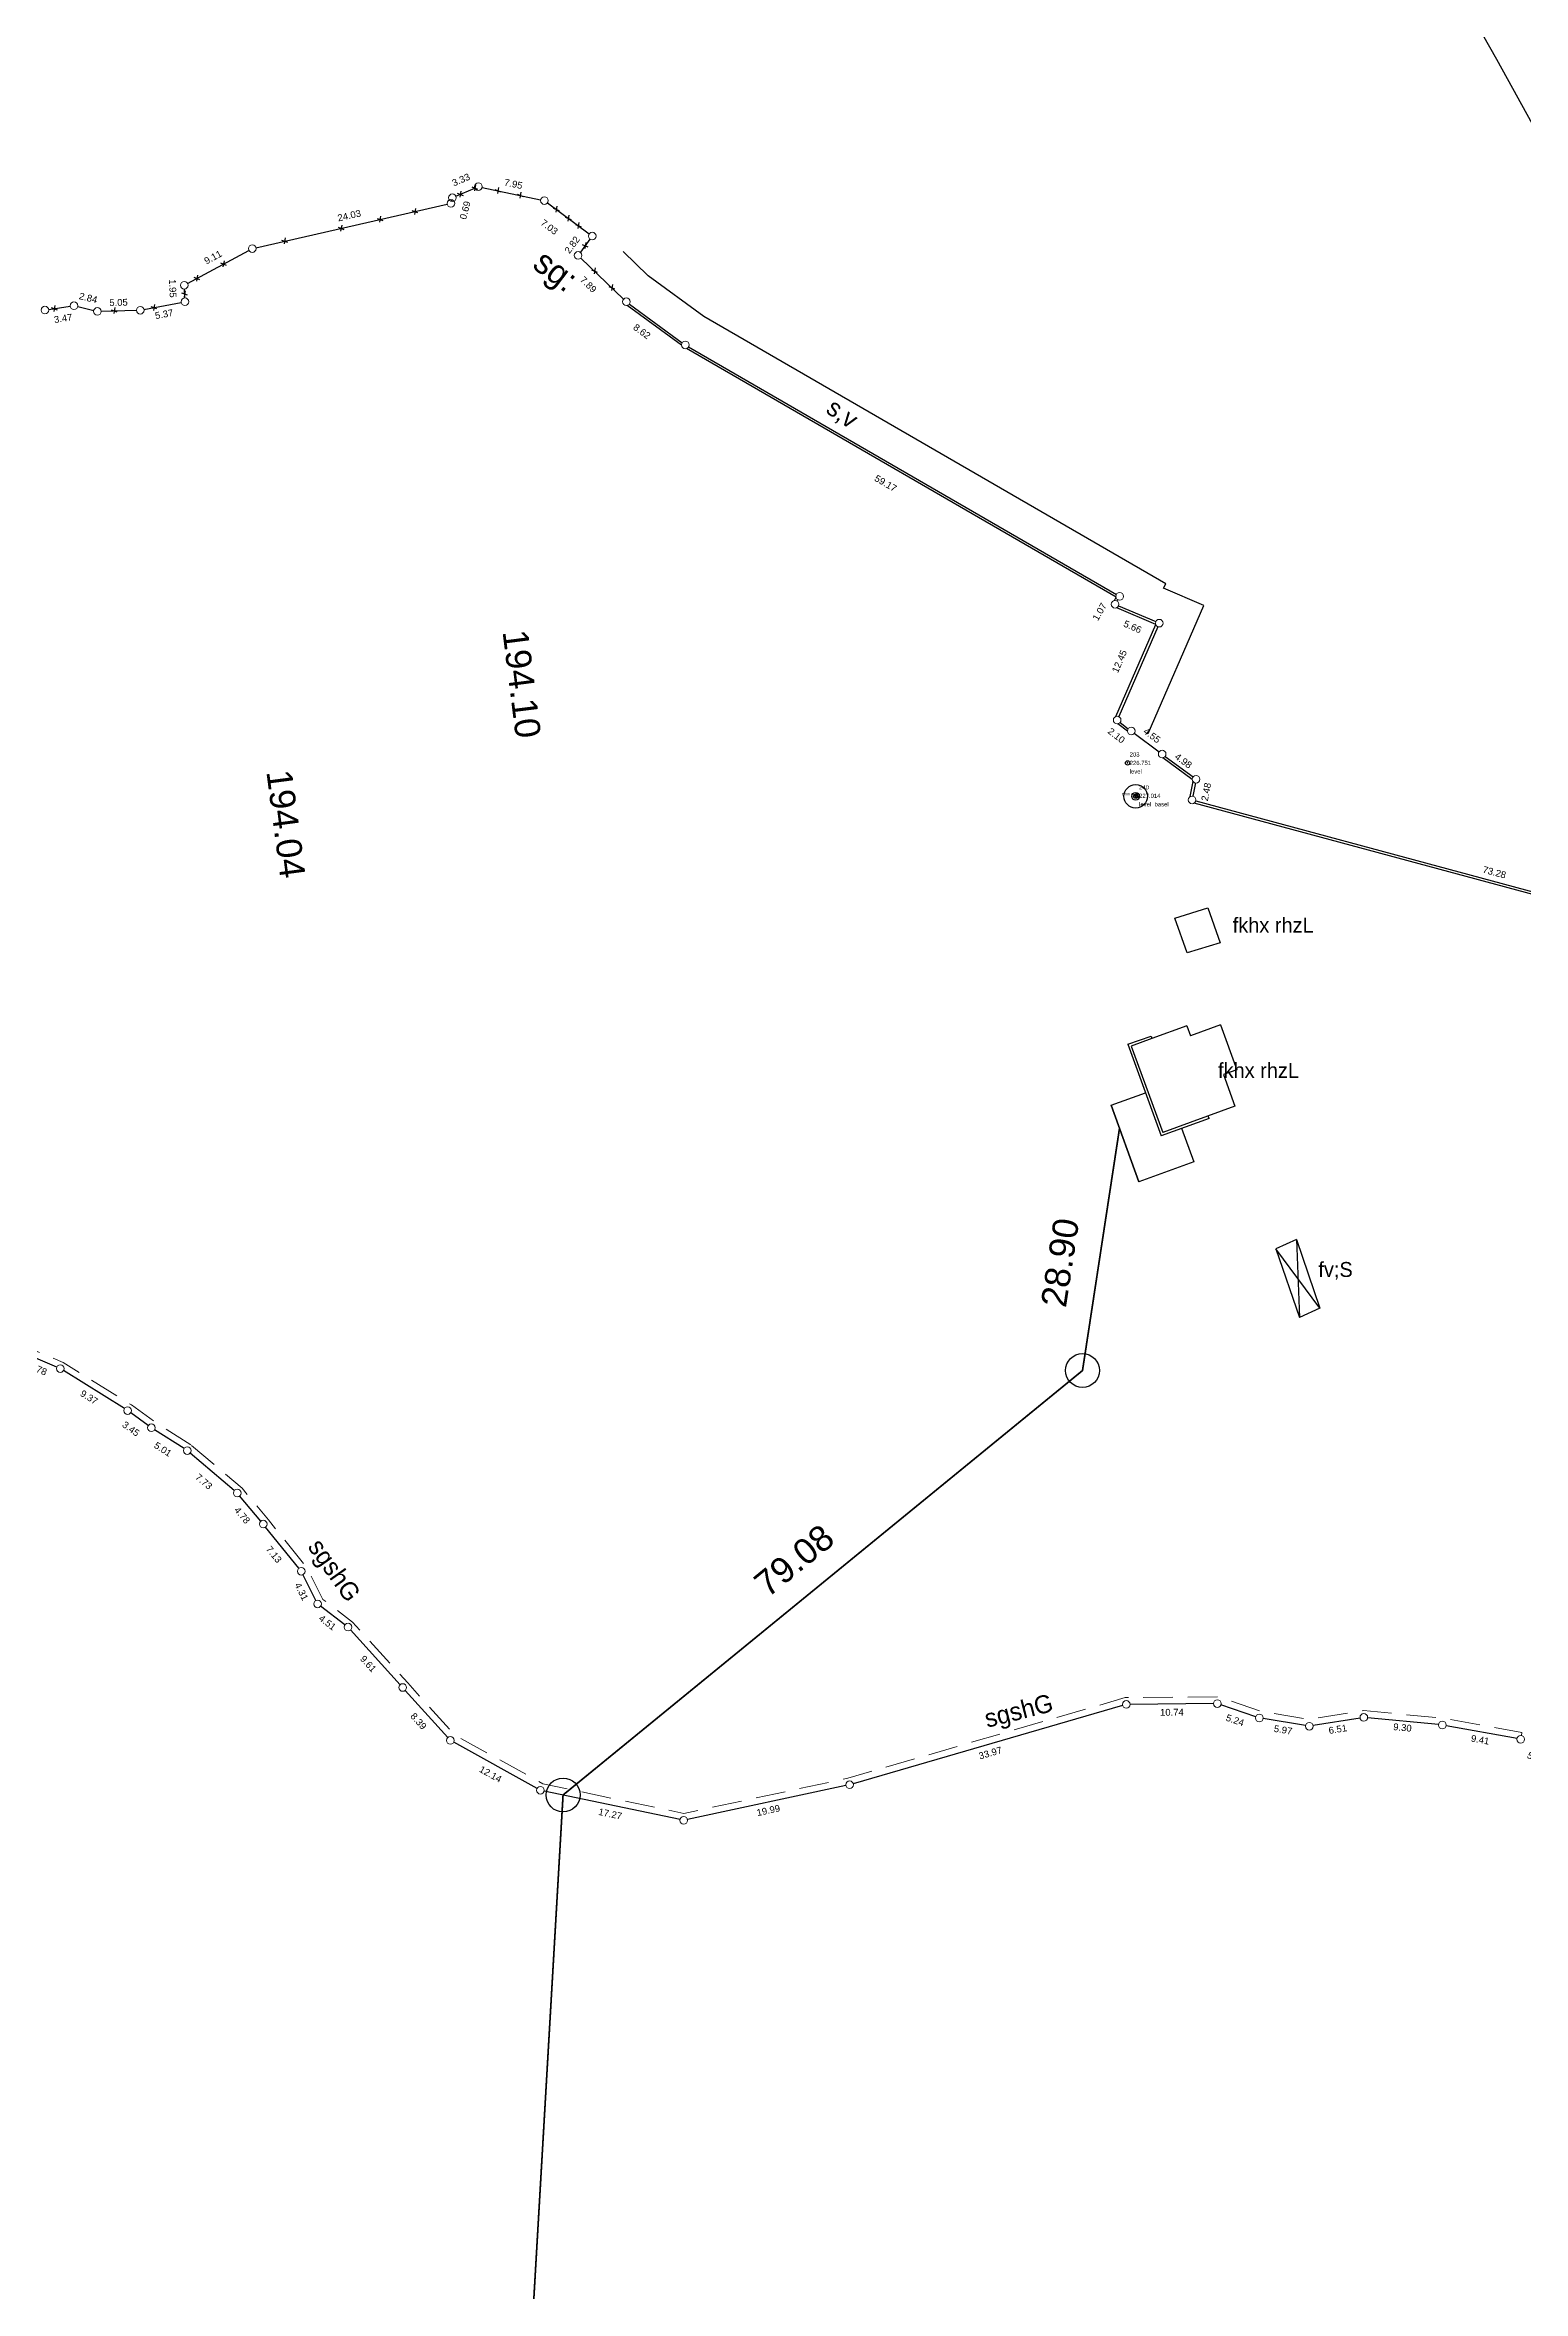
# Model space of a CAD drawing. Header units: inches. Extents: x 155688 to 157349, y 190936 to 192590.
# Drawn here: x 157066.5 to 157240.8, y 191903.1 to 192167.9 of the extents above; entities that cross this region are included whole.
import ezdxf
from ezdxf.enums import TextEntityAlignment as Align

# ---------------------------------------------------------------- set-up
doc = ezdxf.new("R2010")
doc.units = ezdxf.units.IN
doc.header["$MEASUREMENT"] = 0
doc.header["$PDMODE"] = 32
doc.header["$PDSIZE"] = 0.5
doc.linetypes.add('DASHED_LINE', pattern=[0.75, 0.5, -0.25])
doc.linetypes.add('SOLID_LINE', pattern=[0])
for name, color, linetype in [('DIMENSION', 140, 'Continuous'), ('level-base', 7, 'Continuous'), ('Points', 7, 'Continuous'), ('selk', 7, 'Continuous')]:
    doc.layers.add(name, color=color, linetype=linetype)
doc.layers.add('STONE WALL', color=2, linetype='Continuous', lineweight=18)
doc.layers.add('SUB CIRCLE', color=2, linetype='Continuous', lineweight=20)
doc.styles.get("Standard").update_dxf_attribs({"font": 'arial.ttf'})
doc.styles.add('STYLE2', font='ara-4.shx')
doc.dimstyles.new('1-250', dxfattribs={"dimtxt": 3, "dimasz": 0.18, "dimexe": 0.18, "dimexo": 0.0625, "dimgap": 0.09, "dimtad": 0, "dimzin": 0, "dimdsep": 46, "dimtxsty": 'Standard', "dimcen": 0.09, "dimse1": 1, "dimse2": 1, "dimsd1": 1, "dimsd2": 1, "dimadec": 0, "dimazin": 0, "dimtfac": 1, "dimtix": 1, "dimtmove": 2, "dimatfit": 3, "dimfxl": 1, "dimtolj": 1, "dimtzin": 0, "dimarcsym": 0})
doc.dimstyles.get("Standard").update_dxf_attribs({"dimtxt": 0.18, "dimasz": 0.18, "dimexe": 0.18, "dimexo": 0.0625, "dimgap": 0.09, "dimtad": 0, "dimtih": 1, "dimtoh": 1, "dimdec": 4, "dimzin": 0, "dimdsep": 46, "dimtxsty": 'Standard', "dimcen": 0.09, "dimadec": 0, "dimazin": 0, "dimtfac": 1, "dimtdec": 4, "dimtofl": 0, "dimtmove": 0, "dimatfit": 3, "dimfxl": 1, "dimtolj": 1, "dimtzin": 0, "dimarcsym": 0})

# ---------------------------------------------------------------- blocks, each defined once
blk = doc.blocks.new('MEASURED')
at = {"color": 0, "linetype": 'SOLID_LINE'}
for start, end in [(0, 180), (180, 0)]:
    blk.add_arc((0, 0), 0.1, start, end, dxfattribs=at)
blk.add_point((0, 0), dxfattribs=at)
blk = doc.blocks.new('*D25')
at = {"layer": 'DEFPOINTS', "color": 0, "transparency": 16777216}
for p in [(159897.44, 191792.47, 0.91), (159903.13, 191787, 0.91), (159902, 191785.82)]:
    blk.add_point(p, dxfattribs=at)
at = {"layer": 'DIMENSION', "color": 0, "transparency": 16777216, "insert": (159898.65, 191789.03), "char_height": 0.8, "attachment_point": 5, "rotation": 316.1702}
blk.add_mtext('\\A1;7.89', dxfattribs=at)
blk = doc.blocks.new('*D26')
at = {"layer": 'DEFPOINTS', "color": 0, "transparency": 16777216}
for p in [(159898.06, 191795.51), (159899.1, 191794.74, 0.91), (159897.44, 191792.47, 0.91)]:
    blk.add_point(p, dxfattribs=at)
at = {"layer": 'DIMENSION', "color": 0, "transparency": 16777216, "insert": (159896.74, 191793.71), "char_height": 0.8, "attachment_point": 5, "rotation": 53.7156}
blk.add_mtext('\\A1;2.82', dxfattribs=at)
blk = doc.blocks.new('*D27')
at = {"layer": 'DEFPOINTS', "color": 0, "transparency": 16777216}
for p in [(159892.17, 191797.2), (159893.46, 191798.93, 0.91), (159899.1, 191794.74, 0.91)]:
    blk.add_point(p, dxfattribs=at)
at = {"layer": 'DIMENSION', "color": 0, "transparency": 16777216, "insert": (159894.04, 191795.81), "char_height": 0.8, "attachment_point": 5, "rotation": 323.4056}
blk.add_mtext('\\A1;7.03', dxfattribs=at)
blk = doc.blocks.new('*D28')
at = {"layer": 'DEFPOINTS', "color": 0, "transparency": 16777216}
for p in [(159885.68, 191800.58, 0.91), (159885.92, 191801.71), (159893.46, 191798.93, 0.91)]:
    blk.add_point(p, dxfattribs=at)
at = {"layer": 'DIMENSION', "color": 0, "transparency": 16777216, "insert": (159889.81, 191800.89), "char_height": 0.8, "attachment_point": 5, "rotation": 348.0401}
blk.add_mtext('\\A1;7.95', dxfattribs=at)
blk = doc.blocks.new('*D29')
at = {"layer": 'DEFPOINTS', "color": 0, "transparency": 16777216}
for p in [(159882.01, 191800.68), (159885.68, 191800.58, 0.91), (159882.62, 191799.27, 0.91)]:
    blk.add_point(p, dxfattribs=at)
at = {"layer": 'DIMENSION', "color": 0, "transparency": 16777216, "insert": (159883.63, 191801.38), "char_height": 0.8, "attachment_point": 5, "rotation": 23.2393}
blk.add_mtext('\\A1;3.33', dxfattribs=at)
blk = doc.blocks.new('*D30')
at = {"layer": 'DEFPOINTS', "color": 0, "transparency": 16777216}
for p in [(159883.59, 191795.76), (159885.81, 191795.17, 0.91), (159885.99, 191795.84, 0.91)]:
    blk.add_point(p, dxfattribs=at)
at = {"layer": 'DIMENSION', "color": 0, "transparency": 16777216, "insert": (159884.12, 191797.79), "char_height": 0.8, "attachment_point": 5, "rotation": 75.143}
blk.add_mtext('\\A1;0.69', dxfattribs=at)
blk = doc.blocks.new('*D31')
at = {"layer": 'DEFPOINTS', "color": 0, "transparency": 16777216}
for p in [(159882.44, 191798.6, 0.91), (159858.73, 191794.5), (159859.01, 191793.27, 0.91)]:
    blk.add_point(p, dxfattribs=at)
at = {"layer": 'DIMENSION', "color": 0, "transparency": 16777216, "insert": (159870.45, 191797.16), "char_height": 0.8, "attachment_point": 5, "rotation": 12.8107}
blk.add_mtext('\\A1;24.03', dxfattribs=at)
blk = doc.blocks.new('*D32')
at = {"layer": 'DEFPOINTS', "color": 0, "transparency": 16777216}
for p in [(159858.4, 191794.41), (159859.01, 191793.27, 0.91), (159850.99, 191788.95, 0.91)]:
    blk.add_point(p, dxfattribs=at)
at = {"layer": 'DIMENSION', "color": 0, "transparency": 16777216, "insert": (159854.39, 191792.25), "char_height": 0.8, "attachment_point": 5, "rotation": 28.2986}
blk.add_mtext('\\A1;9.11', dxfattribs=at)
blk = doc.blocks.new('*D33')
at = {"layer": 'DEFPOINTS', "color": 0, "transparency": 16777216}
for p in [(159849.62, 191788.89), (159850.99, 191788.95, 0.91), (159851.08, 191787, 0.91)]:
    blk.add_point(p, dxfattribs=at)
at = {"layer": 'DIMENSION', "color": 0, "transparency": 16777216, "insert": (159849.64, 191788.58), "char_height": 0.8, "attachment_point": 5, "rotation": 272.4704}
blk.add_mtext('\\A1;1.95', dxfattribs=at)
blk = doc.blocks.new('*D34')
at = {"layer": 'DEFPOINTS', "color": 0, "transparency": 16777216}
for p in [(159851.08, 191787, 0.91), (159845.81, 191786.01, 0.91), (159851.26, 191786.03)]:
    blk.add_point(p, dxfattribs=at)
at = {"layer": 'DIMENSION', "color": 0, "transparency": 16777216, "insert": (159848.63, 191785.54), "char_height": 0.8, "attachment_point": 5, "rotation": 10.6754}
blk.add_mtext('\\A1;5.37', dxfattribs=at)
blk = doc.blocks.new('*D35')
at = {"layer": 'DEFPOINTS', "color": 0, "transparency": 16777216}
for p in [(159840.73, 191786.85), (159840.76, 191785.87, 0.91), (159845.81, 191786.01, 0.91)]:
    blk.add_point(p, dxfattribs=at)
at = {"layer": 'DIMENSION', "color": 0, "transparency": 16777216, "insert": (159843.25, 191786.92), "char_height": 0.8, "attachment_point": 5, "rotation": 1.5886}
blk.add_mtext('\\A1;5.05', dxfattribs=at)
blk = doc.blocks.new('*D36')
at = {"layer": 'DEFPOINTS', "color": 0, "transparency": 16777216}
for p in [(159841.06, 191787.12), (159838, 191786.54, 0.91), (159840.76, 191785.87, 0.91)]:
    blk.add_point(p, dxfattribs=at)
at = {"layer": 'DIMENSION', "color": 0, "transparency": 16777216, "insert": (159839.68, 191787.46), "char_height": 0.8, "attachment_point": 5, "rotation": 346.3653}
blk.add_mtext('\\A1;2.84', dxfattribs=at)
blk = doc.blocks.new('*D37')
at = {"layer": 'DEFPOINTS', "color": 0, "transparency": 16777216}
for p in [(159834.57, 191786.03, 0.91), (159838, 191786.54, 0.91), (159838.19, 191785.26)]:
    blk.add_point(p, dxfattribs=at)
at = {"layer": 'DIMENSION', "color": 0, "transparency": 16777216, "insert": (159836.72, 191785.04), "char_height": 0.8, "attachment_point": 5, "rotation": 8.5087}
blk.add_mtext('\\A1;3.47', dxfattribs=at)
blk = doc.blocks.new('*D69')
at = {"layer": 'DEFPOINTS', "color": 0, "transparency": 16777216}
for p in [(159831.97, 191663.12, 0.91), (159835.96, 191660.27), (159836.37, 191661.25, 0.91)]:
    blk.add_point(p, dxfattribs=at)
at = {"layer": 'DIMENSION', "color": 0, "transparency": 16777216, "insert": (159833.75, 191661.2), "char_height": 0.8, "attachment_point": 5, "rotation": 337.0751}
blk.add_mtext('\\A1;4.78', dxfattribs=at)
blk = doc.blocks.new('*D70')
at = {"layer": 'DEFPOINTS', "color": 0, "transparency": 16777216}
for p in [(159836.37, 191661.25, 0.91), (159843.76, 191655.39), (159844.32, 191656.3, 0.91)]:
    blk.add_point(p, dxfattribs=at)
at = {"layer": 'DIMENSION', "color": 0, "transparency": 16777216, "insert": (159839.78, 191657.87), "char_height": 0.8, "attachment_point": 5, "rotation": 328.0659}
blk.add_mtext('\\A1;9.37', dxfattribs=at)
blk = doc.blocks.new('*D71')
at = {"layer": 'DEFPOINTS', "color": 0, "transparency": 16777216}
for p in [(159843.44, 191655.07), (159844.32, 191656.3, 0.91), (159847.12, 191654.28, 0.91)]:
    blk.add_point(p, dxfattribs=at)
at = {"layer": 'DIMENSION', "color": 0, "transparency": 16777216, "insert": (159844.71, 191654.15), "char_height": 0.8, "attachment_point": 5, "rotation": 324.2887}
blk.add_mtext('\\A1;3.45', dxfattribs=at)
blk = doc.blocks.new('*D72')
at = {"layer": 'DEFPOINTS', "color": 0, "transparency": 16777216}
for p in [(159847.12, 191654.28, 0.91), (159846.36, 191653.09), (159851.35, 191651.59, 0.91)]:
    blk.add_point(p, dxfattribs=at)
at = {"layer": 'DIMENSION', "color": 0, "transparency": 16777216, "insert": (159848.48, 191651.74), "char_height": 0.8, "attachment_point": 5, "rotation": 327.4797}
blk.add_mtext('\\A1;5.01', dxfattribs=at)
blk = doc.blocks.new('*D73')
at = {"layer": 'DEFPOINTS', "color": 0, "transparency": 16777216}
for p in [(159851.35, 191651.59, 0.91), (159857.24, 191646.59, 0.91), (159856.26, 191645.43)]:
    blk.add_point(p, dxfattribs=at)
at = {"layer": 'DIMENSION', "color": 0, "transparency": 16777216, "insert": (159853.31, 191647.93), "char_height": 0.8, "attachment_point": 5, "rotation": 319.6809}
blk.add_mtext('\\A1;7.73', dxfattribs=at)
blk = doc.blocks.new('*D74')
at = {"layer": 'DEFPOINTS', "color": 0, "transparency": 16777216}
for p in [(159857.24, 191646.59, 0.91), (159859.36, 191642.12), (159860.31, 191642.92, 0.91)]:
    blk.add_point(p, dxfattribs=at)
at = {"layer": 'DIMENSION', "color": 0, "transparency": 16777216, "insert": (159857.83, 191643.96), "char_height": 0.8, "attachment_point": 5, "rotation": 309.9114}
blk.add_mtext('\\A1;4.78', dxfattribs=at)
blk = doc.blocks.new('*D75')
at = {"layer": 'DEFPOINTS', "color": 0, "transparency": 16777216}
for p in [(159859.33, 191642.13), (159860.31, 191642.92, 0.91), (159864.79, 191637.37, 0.91)]:
    blk.add_point(p, dxfattribs=at)
at = {"layer": 'DIMENSION', "color": 0, "transparency": 16777216, "insert": (159861.57, 191639.35), "char_height": 0.8, "attachment_point": 5, "rotation": 308.8682}
blk.add_mtext('\\A1;7.13', dxfattribs=at)
blk = doc.blocks.new('*D76')
at = {"layer": 'DEFPOINTS', "color": 0, "transparency": 16777216}
for p in [(159863.85, 191636.89), (159864.79, 191637.37, 0.91), (159866.73, 191633.52, 0.91)]:
    blk.add_point(p, dxfattribs=at)
at = {"layer": 'DIMENSION', "color": 0, "transparency": 16777216, "insert": (159864.82, 191634.97), "char_height": 0.8, "attachment_point": 5, "rotation": 296.7554}
blk.add_mtext('\\A1;4.31', dxfattribs=at)
blk = doc.blocks.new('*D77')
at = {"layer": 'DEFPOINTS', "color": 0, "transparency": 16777216}
for p in [(159866.73, 191633.52, 0.91), (159866.09, 191632.68), (159870.31, 191630.78, 0.91)]:
    blk.add_point(p, dxfattribs=at)
at = {"layer": 'DIMENSION', "color": 0, "transparency": 16777216, "insert": (159867.88, 191631.31), "char_height": 0.8, "attachment_point": 5, "rotation": 322.5638}
blk.add_mtext('\\A1;4.51', dxfattribs=at)
blk = doc.blocks.new('*D78')
at = {"layer": 'DEFPOINTS', "color": 0, "transparency": 16777216}
for p in [(159870.31, 191630.78, 0.91), (159875.92, 191622.89), (159876.76, 191623.66, 0.91)]:
    blk.add_point(p, dxfattribs=at)
at = {"layer": 'DIMENSION', "color": 0, "transparency": 16777216, "insert": (159872.69, 191626.45), "char_height": 0.8, "attachment_point": 5, "rotation": 312.2115}
blk.add_mtext('\\A1;9.61', dxfattribs=at)
blk = doc.blocks.new('*D79')
at = {"layer": 'DEFPOINTS', "color": 0, "transparency": 16777216}
for p in [(159875.81, 191622.81), (159876.76, 191623.66, 0.91), (159882.37, 191617.43, 0.91)]:
    blk.add_point(p, dxfattribs=at)
at = {"layer": 'DIMENSION', "color": 0, "transparency": 16777216, "insert": (159878.62, 191619.69), "char_height": 0.8, "attachment_point": 5, "rotation": 311.9694}
blk.add_mtext('\\A1;8.39', dxfattribs=at)
blk = doc.blocks.new('*D80')
at = {"layer": 'DEFPOINTS', "color": 0, "transparency": 16777216}
for p in [(159882.37, 191617.43, 0.91), (159892.42, 191610.51), (159893, 191611.55, 0.91)]:
    blk.add_point(p, dxfattribs=at)
at = {"layer": 'DIMENSION', "color": 0, "transparency": 16777216, "insert": (159887.11, 191613.45), "char_height": 0.8, "attachment_point": 5, "rotation": 331.0682}
blk.add_mtext('\\A1;12.14', dxfattribs=at)
blk = doc.blocks.new('*D81')
at = {"layer": 'DEFPOINTS', "color": 0, "transparency": 16777216}
for p in [(159893, 191611.55, 0.91), (159909.68, 191606.99), (159909.9, 191608, 0.91)]:
    blk.add_point(p, dxfattribs=at)
at = {"layer": 'DIMENSION', "color": 0, "transparency": 16777216, "insert": (159901.23, 191608.76), "char_height": 0.8, "attachment_point": 5, "rotation": 348.133}
blk.add_mtext('\\A1;17.27', dxfattribs=at)
blk = doc.blocks.new('*D82')
at = {"layer": 'DEFPOINTS', "color": 0, "transparency": 16777216}
for p in [(159929.44, 191612.19, 0.91), (159909.9, 191608, 0.91), (159910.1, 191607.08)]:
    blk.add_point(p, dxfattribs=at)
at = {"layer": 'DIMENSION', "color": 0, "transparency": 16777216, "insert": (159919.87, 191609.17), "char_height": 0.8, "attachment_point": 5, "rotation": 12.1042}
blk.add_mtext('\\A1;19.99', dxfattribs=at)
blk = doc.blocks.new('*D83')
at = {"layer": 'DEFPOINTS', "color": 0, "transparency": 16777216}
for p in [(159962.07, 191621.67, 0.91), (159962.36, 191620.68), (159929.44, 191612.19, 0.91)]:
    blk.add_point(p, dxfattribs=at)
at = {"layer": 'DIMENSION', "color": 0, "transparency": 16777216, "insert": (159946.05, 191615.94), "char_height": 0.8, "attachment_point": 5, "rotation": 16.194}
blk.add_mtext('\\A1;33.97', dxfattribs=at)
blk = doc.blocks.new('*D84')
at = {"layer": 'DEFPOINTS', "color": 0, "transparency": 16777216}
for p in [(159962.07, 191621.67, 0.91), (159972.81, 191621.76, 0.91), (159972.82, 191620.79)]:
    blk.add_point(p, dxfattribs=at)
at = {"layer": 'DIMENSION', "color": 0, "transparency": 16777216, "insert": (159967.45, 191620.74), "char_height": 0.8, "attachment_point": 5, "rotation": 0.4909}
blk.add_mtext('\\A1;10.74', dxfattribs=at)
blk = doc.blocks.new('*D85')
at = {"layer": 'DEFPOINTS', "color": 0, "transparency": 16777216}
for p in [(159972.43, 191620.64), (159972.81, 191621.76, 0.91), (159977.76, 191620.07, 0.91)]:
    blk.add_point(p, dxfattribs=at)
at = {"layer": 'DIMENSION', "color": 0, "transparency": 16777216, "insert": (159974.9, 191619.8), "char_height": 0.8, "attachment_point": 5, "rotation": 341.1221}
blk.add_mtext('\\A1;5.24', dxfattribs=at)
blk = doc.blocks.new('*D86')
at = {"layer": 'DEFPOINTS', "color": 0, "transparency": 16777216}
for p in [(159977.76, 191620.07, 0.91), (159977.61, 191619.14), (159983.66, 191619.1, 0.91)]:
    blk.add_point(p, dxfattribs=at)
at = {"layer": 'DIMENSION', "color": 0, "transparency": 16777216, "insert": (159980.56, 191618.66), "char_height": 0.8, "attachment_point": 5, "rotation": 350.6638}
blk.add_mtext('\\A1;5.97', dxfattribs=at)
blk = doc.blocks.new('*D87')
at = {"layer": 'DEFPOINTS', "color": 0, "transparency": 16777216}
for p in [(159990.08, 191620.14, 0.91), (159983.66, 191619.1, 0.91), (159990.22, 191619.26)]:
    blk.add_point(p, dxfattribs=at)
at = {"layer": 'DIMENSION', "color": 0, "transparency": 16777216, "insert": (159987.01, 191618.74), "char_height": 0.8, "attachment_point": 5, "rotation": 9.1859}
blk.add_mtext('\\A1;6.51', dxfattribs=at)
blk = doc.blocks.new('*D88')
at = {"layer": 'DEFPOINTS', "color": 0, "transparency": 16777216}
for p in [(159990.08, 191620.14, 0.91), (159999.26, 191618.49), (159999.33, 191619.24, 0.91)]:
    blk.add_point(p, dxfattribs=at)
at = {"layer": 'DIMENSION', "color": 0, "transparency": 16777216, "insert": (159994.64, 191618.94), "char_height": 0.8, "attachment_point": 5, "rotation": 354.4452}
blk.add_mtext('\\A1;9.30', dxfattribs=at)
blk = doc.blocks.new('*D89')
at = {"layer": 'DEFPOINTS', "color": 0, "transparency": 16777216}
for p in [(159999.17, 191618.34), (159999.33, 191619.24, 0.91), (160008.59, 191617.55, 0.91)]:
    blk.add_point(p, dxfattribs=at)
at = {"layer": 'DIMENSION', "color": 0, "transparency": 16777216, "insert": (160003.8, 191617.5), "char_height": 0.8, "attachment_point": 5, "rotation": 349.6794}
blk.add_mtext('\\A1;9.41', dxfattribs=at)
blk = doc.blocks.new('*D90')
at = {"layer": 'DEFPOINTS', "color": 0, "transparency": 16777216}
for p in [(160008.59, 191617.55, 0.91), (160008.03, 191616.46), (160013.3, 191615.16, 0.91)]:
    blk.add_point(p, dxfattribs=at)
at = {"layer": 'DIMENSION', "color": 0, "transparency": 16777216, "insert": (160010.39, 191615.27), "char_height": 0.8, "attachment_point": 5, "rotation": 333.1148}
blk.add_mtext('\\A1;5.28', dxfattribs=at)
blk = doc.blocks.new('*D118')
at = {"layer": 'DEFPOINTS', "color": 0, "transparency": 16777216}
for p in [(159970.1, 191729.29), (159969.83, 191728.29, 0.91), (160040.59, 191709.21, 0.91)]:
    blk.add_point(p, dxfattribs=at)
at = {"layer": 'DIMENSION', "color": 0, "transparency": 16777216, "insert": (160005.48, 191719.75), "char_height": 0.8, "attachment_point": 5, "rotation": 344.9138}
blk.add_mtext('\\A1;73.28', dxfattribs=at)
blk = doc.blocks.new('*D119')
at = {"layer": 'DEFPOINTS', "color": 0, "transparency": 16777216}
for p in [(159970.3, 191730.72, 0.91), (159969.83, 191728.29, 0.91), (159971.27, 191728.01)]:
    blk.add_point(p, dxfattribs=at)
at = {"layer": 'DIMENSION', "color": 0, "transparency": 16777216, "insert": (159971.5, 191729.23), "char_height": 0.8, "attachment_point": 5, "rotation": 79.0525}
blk.add_mtext('\\A1;2.48', dxfattribs=at)
blk = doc.blocks.new('*D120')
at = {"layer": 'DEFPOINTS', "color": 0, "transparency": 16777216}
for p in [(159966.3, 191733.69, 0.91), (159966.81, 191734.37), (159970.3, 191730.72, 0.91)]:
    blk.add_point(p, dxfattribs=at)
at = {"layer": 'DIMENSION', "color": 0, "transparency": 16777216, "insert": (159968.81, 191732.89), "char_height": 0.8, "attachment_point": 5, "rotation": 323.4478}
blk.add_mtext('\\A1;4.98', dxfattribs=at)
blk = doc.blocks.new('*D121')
at = {"layer": 'DEFPOINTS', "color": 0, "transparency": 16777216}
for p in [(159962.66, 191736.41, 0.91), (159963.28, 191737.23), (159966.3, 191733.69, 0.91)]:
    blk.add_point(p, dxfattribs=at)
at = {"layer": 'DIMENSION', "color": 0, "transparency": 16777216, "insert": (159965.1, 191735.88), "char_height": 0.8, "attachment_point": 5, "rotation": 323.2637}
blk.add_mtext('\\A1;4.55', dxfattribs=at)
blk = doc.blocks.new('*D122')
at = {"layer": 'DEFPOINTS', "color": 0, "transparency": 16777216}
for p in [(159960.08, 191736.52), (159961, 191737.7, 0.91), (159962.66, 191736.41, 0.91)]:
    blk.add_point(p, dxfattribs=at)
at = {"layer": 'DIMENSION', "color": 0, "transparency": 16777216, "insert": (159960.91, 191735.87), "char_height": 0.8, "attachment_point": 5, "rotation": 322.1608}
blk.add_mtext('\\A1;2.10', dxfattribs=at)
blk = doc.blocks.new('*D123')
at = {"layer": 'DEFPOINTS', "color": 0, "transparency": 16777216}
for p in [(159963.65, 191750.12), (159965.96, 191749.12, 0.91), (159961, 191737.7, 0.91)]:
    blk.add_point(p, dxfattribs=at)
at = {"layer": 'DIMENSION', "color": 0, "transparency": 16777216, "insert": (159961.27, 191744.62), "char_height": 0.8, "attachment_point": 5, "rotation": 66.5337}
blk.add_mtext('\\A1;12.45', dxfattribs=at)
blk = doc.blocks.new('*D124')
at = {"layer": 'DEFPOINTS', "color": 0, "transparency": 16777216}
for p in [(159960.76, 191751.35, 0.91), (159965.31, 191747.62), (159965.96, 191749.12, 0.91)]:
    blk.add_point(p, dxfattribs=at)
at = {"layer": 'DIMENSION', "color": 0, "transparency": 16777216, "insert": (159962.82, 191748.69), "char_height": 0.8, "attachment_point": 5, "rotation": 336.7389}
blk.add_mtext('\\A1;5.66', dxfattribs=at)
blk = doc.blocks.new('*D125')
at = {"layer": 'DEFPOINTS', "color": 0, "transparency": 16777216}
for p in [(159961.29, 191752.28, 0.91), (159959.77, 191751.92), (159960.76, 191751.35, 0.91)]:
    blk.add_point(p, dxfattribs=at)
at = {"layer": 'DIMENSION', "color": 0, "transparency": 16777216, "insert": (159958.93, 191750.46), "char_height": 0.8, "attachment_point": 5, "rotation": 60.1092}
blk.add_mtext('\\A1;1.07', dxfattribs=at)
blk = doc.blocks.new('*D126')
at = {"layer": 'DEFPOINTS', "color": 0, "transparency": 16777216}
for p in [(159910.08, 191781.91, 0.91), (159908.93, 191779.93), (159961.29, 191752.28, 0.91)]:
    blk.add_point(p, dxfattribs=at)
at = {"layer": 'DIMENSION', "color": 0, "transparency": 16777216, "insert": (159933.7, 191765.6), "char_height": 0.8, "attachment_point": 5, "rotation": 329.9444}
blk.add_mtext('\\A1;59.17', dxfattribs=at)
blk = doc.blocks.new('*D127')
at = {"layer": 'DEFPOINTS', "color": 0, "transparency": 16777216}
for p in [(159903.13, 191787, 0.91), (159902.1, 191785.6), (159910.08, 191781.91, 0.91)]:
    blk.add_point(p, dxfattribs=at)
at = {"layer": 'DIMENSION', "color": 0, "transparency": 16777216, "insert": (159904.96, 191783.5), "char_height": 0.8, "attachment_point": 5, "rotation": 323.7858}
blk.add_mtext('\\A1;8.62', dxfattribs=at)
blk = doc.blocks.new('*D129')
at = {"layer": 'DEFPOINTS', "color": 0, "transparency": 16777216}
for p in [(157083.72, 192157.26), (157084.28, 192157.33), (157108.96, 191964.86)]:
    blk.add_point(p, dxfattribs=at)
at = {"color": 0, "transparency": 16777216, "insert": (157094.94, 192076.07), "char_height": 3, "attachment_point": 5, "rotation": 277.4738}
blk.add_mtext('\\A1;194.04', dxfattribs=at)
blk = doc.blocks.new('*D130')
at = {"layer": 'DEFPOINTS', "color": 0, "transparency": 16777216}
for p in [(157115.41, 192150.91), (157117.64, 192151.19, 236.06), (157141.86, 191958.62, 236.06)]:
    blk.add_point(p, dxfattribs=at)
at = {"color": 0, "transparency": 16777216, "insert": (157122.75, 192092.57), "char_height": 3, "attachment_point": 5, "rotation": 277.1668}
blk.add_mtext('\\A1;194.10', dxfattribs=at)
blk = doc.blocks.new('*D131')
at = {"layer": 'DEFPOINTS', "color": 0, "transparency": 16777216}
for p in [(157188.77, 192040.89), (157193.24, 192040.2), (157188.88, 192011.63)]:
    blk.add_point(p, dxfattribs=at)
at = {"color": 0, "transparency": 16777216, "insert": (157186.24, 192024.36), "char_height": 3, "attachment_point": 5, "rotation": 81.3127}
blk.add_mtext('\\A1;28.90', dxfattribs=at)
blk = doc.blocks.new('*D137')
at = {"layer": 'DEFPOINTS', "color": 0, "transparency": 16777216}
for p in [(157186.24, 192014.86), (157188.88, 192011.63), (157127.63, 191961.61)]:
    blk.add_point(p, dxfattribs=at)
at = {"color": 0, "transparency": 16777216, "insert": (157154.88, 191989.24), "char_height": 3, "attachment_point": 5, "rotation": 39.2431}
blk.add_mtext('\\A1;79.08', dxfattribs=at)
blk = doc.blocks.new('*D138')
at = {"layer": 'DEFPOINTS', "color": 0, "transparency": 16777216}
for p in [(157127.63, 191961.61), (157110.42, 191799.05), (157118.16, 191798.6)]:
    blk.add_point(p, dxfattribs=at)
at = {"color": 0, "transparency": 16777216, "insert": (157114.89, 191876.16), "char_height": 3, "attachment_point": 5, "rotation": 86.6772}
blk.add_mtext('\\A1;163.28', dxfattribs=at)
blk = doc.blocks.new('POINTNAMEBLOCK')
blk.add_point((0, 0))
for tag, p, height in [('POINT_NUMBER', (0, 0), 5), ('ELEVATION', (0, -1), 0.5), ('FEATURE_CODE', (0, -2), 0.5)]:
    blk.add_attdef(tag, p, '', height=height)
blk = doc.blocks.new('esgt')
at = {"color": 3, "elevation": 0.907, "flags": 128}
for points in [[(159883.03544, 191799.44521), (159885.26941, 191800.4045)], [(159886.12219, 191800.4884), (159893.02172, 191799.02691)], [(159859.45175, 191793.36843), (159882.00516, 191798.49688)], [(159882.50657, 191798.8327), (159882.55934, 191799.03161)], [(159893.82325, 191798.66539), (159898.74366, 191795.01192)], [(159851.39117, 191789.16498), (159858.61673, 191793.05532)], [(159898.83865, 191794.38091), (159897.70326, 191792.83439)], [(159897.76158, 191792.16002), (159902.80732, 191787.31629)], [(159846.24817, 191786.09402), (159850.63674, 191786.92129)], [(159851.05956, 191787.45424), (159851.01435, 191788.50207)], [(159903.49502, 191786.73879), (159909.71989, 191782.18052)], [(159835.016, 191786.09324), (159837.55491, 191786.47307)], [(159838.43727, 191786.43358), (159840.32064, 191785.97673)], [(159841.20778, 191785.88313), (159845.35613, 191785.99818)], [(159910.47245, 191781.68928), (159960.90446, 191752.50703)], [(159961.0697, 191751.89152), (159960.98421, 191751.74279)], [(159961.17338, 191751.17494), (159965.54353, 191749.29637)], [(159965.77776, 191748.70587), (159961.17815, 191738.11044)], [(159961.35434, 191737.4216), (159962.30557, 191736.68271)], [(159963.02158, 191736.13749), (159965.94333, 191733.95681)], [(159966.66545, 191733.41966), (159969.94046, 191730.99165)], [(159970.2165, 191730.28184), (159969.91641, 191728.73047)], [(159970.26545, 191728.17153), (160040.15546, 191709.33178)], [(159835.9575, 191661.42794), (159832.38141, 191662.94037)], [(159843.94006, 191656.53568), (159836.75385, 191661.01463)], [(159846.75957, 191654.54532), (159844.68734, 191656.03499)], [(159850.97251, 191651.82957), (159847.5044, 191654.04074)], [(159856.90185, 191646.87782), (159851.69506, 191651.29649)], [(159860.02523, 191643.26282), (159857.53368, 191646.24149)], [(159864.50557, 191637.71702), (159860.59634, 191642.56729)], [(159866.52437, 191633.92248), (159864.99054, 191636.96483)], [(159869.95264, 191631.0512), (159867.08427, 191633.24711)], [(159876.46261, 191623.99496), (159870.6123, 191630.44435)], [(159882.07202, 191617.76123), (159877.06588, 191623.32708)], [(159961.63781, 191621.54415), (159929.8761, 191612.32016)], [(159972.35797, 191621.7578), (159962.51994, 191621.67351)], [(159977.33616, 191620.21325), (159973.23375, 191621.61606)], [(159983.21192, 191619.17166), (159978.20599, 191619.99465)], [(159989.63673, 191620.06582), (159984.10018, 191619.17049)], [(159998.88707, 191619.28121), (159990.52884, 191620.0941)], [(159892.60412, 191611.77135), (159882.76679, 191617.20896)], [(160008.14524, 191617.63328), (159999.77767, 191619.15703)], [(159929.00396, 191612.10029), (159910.33695, 191608.09702)], [(159909.45657, 191608.09519), (159893.43834, 191611.46112)]]:
    blk.add_lwpolyline(points, dxfattribs=at)
at = {"color": 0, "flags": 128}
for points, elevation in [([(159909.6351, 191781.87077), (159903.22533, 191786.56445)], 12.283), ([(159960.66701, 191751.79295), (159960.88479, 191752.17181), (159910.22301, 191781.48701)], 12.283), ([(159960.33333, 191751.2095), (159960.33197, 191751.21008), (159960.33271, 191751.21137)], 12.283), ([(159960.85733, 191738.12479), (159965.56187, 191748.96194), (159960.94962, 191750.94458)], 12.283), ([(159962.21204, 191736.37549), (159961.07981, 191737.25498)], 12.283), ([(159969.85385, 191730.68242), (159966.39473, 191733.24691)], 0.907), ([(159969.60011, 191728.67493), (159969.94372, 191730.45132)], 0.907), ([(160040.18802, 191709.01229), (159970.07672, 191727.9117)], 0.907), ([(159971.68195, 191715.56065), (159973.12795, 191711.45465), (159969.25695, 191710.24865), (159967.79895, 191714.34365), (159971.68195, 191715.56065)], 17.211), ([(159962.26695, 191699.49465), (159965.00095, 191700.42465)], 20.108), ([(159962.26695, 191699.49465), (159966.18839, 191688.69814)], 20.108), ([(159962.54893, 191699.59707), (159962.55103, 191699.59129)], 20.108), ([(159965.09709, 191700.1592), (159962.66554, 191699.27603)], 19.311), ([(159962.66554, 191699.27603), (159966.36795, 191689.08253)], 20.108), ([(159965.00095, 191700.42465), (159965.09709, 191700.1592)], 20.108), ([(159969.20995, 191701.64865), (159965.09709, 191700.1592)], 19.311), ([(159969.20995, 191701.64865), (159969.63671, 191700.47371)], 19.311), ([(159973.19095, 191701.76465), (159969.63671, 191700.47371)], 17.68), ([(159973.19095, 191701.76465), (159975.11178, 191696.47624)], 17.68), ([(159975.11178, 191696.47624), (159973.53053, 191695.90191)], 11.897), ([(159973.53053, 191695.90191), (159974.88395, 191692.17565)], 10.126), ([(159960.29395, 191692.29665), (159964.34671, 191693.76867)], 14.903), ([(159963.56795, 191683.28265), (159960.29395, 191692.29665)], 14.903), ([(159960.29395, 191692.29665), (159963.56795, 191683.28265)], 14.903), ([(159974.88395, 191692.17565), (159966.36795, 191689.08253)], 10.126), ([(159971.82791, 191690.74649), (159966.18839, 191688.69814)], 10.126), ([(159968.60042, 191689.57422), (159970.03495, 191685.62465)], 14.908), ([(159971.82791, 191690.74649), (159971.71844, 191691.0259)], 10.126), ([(159970.03495, 191685.62465), (159963.56795, 191683.28265)], 14.908), ([(159982.13595, 191676.47065), (159979.72195, 191675.37665), (159982.48595, 191667.26865)], 9.478), ([(159984.89995, 191668.36265), (159979.72195, 191675.37665)], 9.423), ([(159982.13595, 191676.47065), (159984.89995, 191668.36265)], 9.478), ([(159982.13595, 191676.47065), (159982.48595, 191667.26865)], 9.478), ([(159984.89995, 191668.36265), (159982.48595, 191667.26865)], 9.423)]:
    blk.add_lwpolyline(points, dxfattribs=dict(at, elevation=elevation))
at = {"color": 0}
for radius in [1.38537, 0.45685]:
    blk.add_circle((159963.18395, 191728.70865, 12.074), radius, dxfattribs=at)
at = {"layer": 'DIMENSION', "elevation": 0.907, "flags": 128}
blk.add_lwpolyline([(159964.66813, 191736.10482), (159971.22468, 191751.20816), (159966.46637, 191753.25359), (159966.74953, 191753.74621), (159912.27256, 191785.26904), (159905.70997, 191790.07462), (159902.73561, 191792.9299)], dxfattribs=at)
at = {"layer": 'DIMENSION', "color": 0, "elevation": 0.907, "flags": 128}
blk.add_lwpolyline([(159855.68765, 191791.82718), (159855.56559, 191791.11983)], dxfattribs=at)
at = {"layer": 'selk', "color": 0, "elevation": 0.907, "flags": 128}
for points in [[(159883.19307, 191799.80383), (159883.87148, 191799.54659)], [(159883.61925, 191800.05205), (159883.49719, 191799.34471)], [(159884.90961, 191800.54093), (159885.58802, 191800.28369)], [(159885.33579, 191800.78915), (159885.21373, 191800.08181)], [(159887.61285, 191800.23286), (159888.29126, 191799.97562)], [(159888.03903, 191800.48108), (159887.91697, 191799.77373)], [(159890.69535, 191799.9184), (159890.57329, 191799.21106)], [(159877.8383, 191797.76762), (159878.51672, 191797.51037)], [(159878.26448, 191798.01584), (159878.14242, 191797.30849)], [(159890.26917, 191799.67018), (159890.94759, 191799.41294)], [(159894.51708, 191798.01949), (159895.19549, 191797.76224)], [(159894.94326, 191798.2677), (159894.82119, 191797.56036)], [(159896.34983, 191797.2233), (159896.22777, 191796.51596)], [(159862.90573, 191794.52339), (159862.78367, 191793.81605)], [(159869.13554, 191795.78869), (159869.81396, 191795.53144)], [(159869.56172, 191796.03691), (159869.43966, 191795.32956)], [(159873.73124, 191796.83371), (159874.40965, 191796.57647)], [(159874.15742, 191797.08193), (159874.03536, 191796.37458)], [(159895.92365, 191796.97509), (159896.60207, 191796.71784)], [(159897.11222, 191796.09256), (159897.79063, 191795.83532)], [(159897.53839, 191796.34078), (159897.41633, 191795.63344)], [(159862.47956, 191794.27518), (159863.15797, 191794.01793)], [(159897.91115, 191793.74409), (159898.58957, 191793.48684)], [(159898.33733, 191793.9923), (159898.21527, 191793.28496)], [(159852.12174, 191789.88848), (159852.80015, 191789.63124)], [(159852.54792, 191790.1367), (159852.42586, 191789.42936)], [(159855.26147, 191791.57896), (159855.93988, 191791.32172)], [(159899.00945, 191790.75314), (159899.68787, 191790.4959)], [(159899.43563, 191791.00136), (159899.31357, 191790.29402)], [(159835.74878, 191786.57758), (159835.62672, 191785.87024)], [(159847.48415, 191786.69914), (159847.36209, 191785.9918)], [(159850.67953, 191788.05961), (159851.35794, 191787.80237)], [(159851.1057, 191788.30783), (159850.98364, 191787.60048)], [(159901.05827, 191788.78636), (159901.73668, 191788.52911)], [(159901.48444, 191789.03457), (159901.36238, 191788.32723)], [(159835.32261, 191786.32937), (159836.00102, 191786.07212)], [(159842.38631, 191786.06222), (159843.06472, 191785.80498)], [(159842.81249, 191786.31044), (159842.69042, 191785.6031)], [(159847.05797, 191786.45093), (159847.73638, 191786.19368)]]:
    blk.add_lwpolyline(points, dxfattribs=at)
at = {"layer": 'STONE WALL', "linetype": 'DASHED_LINE', "ltscale": 7, "elevation": 0.907, "flags": 128}
for points in [[(159782.10822, 191697.89554), (159789.09804, 191682.3963), (159795.54153, 191676.39423), (159802.63824, 191673.56451), (159810.90637, 191671.42656), (159818.77651, 191667.83102), (159832.23656, 191663.87024), (159836.74162, 191661.96492), (159844.7675, 191656.96263), (159847.57382, 191654.94524), (159851.78203, 191652.26222)], [(159851.86959, 191652.19762), (159857.81472, 191647.15238), (159860.93226, 191643.42535), (159865.46409, 191637.80259), (159867.35879, 191634.04446), (159870.8538, 191631.36883), (159877.35863, 191624.1979), (159882.87776, 191618.06171), (159893.27992, 191612.31188), (159909.89526, 191608.82048), (159929.24827, 191612.97088), (159961.95279, 191622.46868), (159972.93762, 191622.5628), (159977.95762, 191620.84623), (159983.65702, 191619.90922), (159990.0554, 191620.94391), (159999.44553, 191620.03068), (160008.73128, 191618.33971)], [(160008.73128, 191618.33971), (160008.66858, 191617.99537)]]:
    blk.add_lwpolyline(points, dxfattribs=at)
at = {"layer": 'SUB CIRCLE'}
for centre in [(159885.68195, 191800.58165, 0.907), (159882.44395, 191798.59665, 0.907), (159882.62195, 191799.26765, 0.907), (159893.46195, 191798.93365, 0.907), (159899.10495, 191794.74365, 0.907), (159859.01295, 191793.26865, 0.907), (159897.43695, 191792.47165, 0.907), (159850.99495, 191788.95165, 0.907), (159837.99995, 191786.53965, 0.907), (159851.07895, 191787.00465, 0.907), (159903.13195, 191787.00465, 0.907), (159834.57095, 191786.02665, 0.907), (159840.75795, 191785.87065, 0.907), (159845.80595, 191786.01065, 0.907), (159910.08295, 191781.91465, 0.907), (159961.29395, 191752.28165, 0.907), (159960.75995, 191751.35265, 0.907), (159965.95695, 191749.11865, 0.907), (159960.99895, 191737.69765, 0.907), (159962.66095, 191736.40665, 0.907), (159966.30395, 191733.68765, 0.907), (159970.30195, 191730.72365, 0.907), (159969.83095, 191728.28865, 0.907), (159836.37195, 191661.25265, 0.907), (159844.32195, 191656.29765, 0.907), (159847.12495, 191654.28265, 0.907), (159851.35195, 191651.58765, 0.907), (159857.24495, 191646.58665, 0.907), (159860.31395, 191642.91765, 0.907), (159864.78795, 191637.36665, 0.907), (159866.72695, 191633.52065, 0.907), (159870.30995, 191630.77765, 0.907), (159876.76495, 191623.66165, 0.907), (159962.06995, 191621.66965, -0.062), (159972.80795, 191621.76165, 0.907), (159977.76195, 191620.06765, 0.907), (159990.08095, 191620.13765, 0.907), (159882.37295, 191617.42665, 0.907), (159983.65595, 191619.09865, 0.907), (159999.33495, 191619.23765, 0.907), (160008.58795, 191617.55265, 0.907), (159892.99795, 191611.55365, 0.907), (159929.44395, 191612.19465, 0.907), (159909.89695, 191608.00265, 0.907)]:
    blk.add_circle(centre, 0.45, dxfattribs=at)
at = {"layer": 'level-base', "color": 0, "linetype": 'SOLID_LINE'}
blk.add_blockref('MEASURED', (159963.18395, 191728.70865, 12.074), dxfattribs=at)
at = {"color": 4, "linetype": 'Continuous', "style": 'STYLE2'}
for s, height, rotation, p in [('sg:', 2.88, 322.7607562, (159891.91359, 191791.09999)), ('s,v', 2.120371, 324.7472546, (159926.52678, 191774.03933)), ('sgshG', 2.120371, 305.2086407, (159865.48921, 191640.23851)), ('sgshG', 2.120371, 14.1988029, (159945.67689, 191618.90908))]:
    blk.add_text(s, height=height, rotation=rotation, dxfattribs=at).set_placement(p)
for s, p in [('fkhx rhzL', (159974.61946, 191712.6437)), ('fkhx rhzL', (159972.88786, 191695.52428)), ('fv;S', (159984.72032, 191672.05507))]:
    blk.add_text(s, height=1.76, dxfattribs=at).set_placement(p)
at = {"layer": 'level-base', "color": 0, "linetype": 'SOLID_LINE'}
blk.add_text('GS0196', height=0.3, dxfattribs=at).set_placement((159963.08395, 191728.80865, 12.074), align=Align.RIGHT)
at = {"layer": 'DIMENSION'}
for base, p1, p2, angle, picture, middle in [((159882.01437, 191800.68258), (159885.68195, 191800.58165, 0.907), (159882.62195, 191799.26765, 0.907), 203.2392547, '*D29', (159883.63203, 191801.37722)), ((159892.17123, 191797.19534), (159899.10495, 191794.74365, 0.907), (159893.46195, 191798.93365, 0.907), 143.4056391, '*D27', (159894.04101, 191795.80701)), ((159898.06086, 191795.51018), (159897.43695, 191792.47165, 0.907), (159899.10495, 191794.74365, 0.907), 53.7155626, '*D26', (159896.73702, 191793.70696)), ((159901.99717, 191785.82254), (159897.43695, 191792.47165, 0.907), (159903.13195, 191787.00465, 0.907), 316.1701865, '*D25', (159898.65459, 191789.0313)), ((159849.6218, 191788.89241), (159851.07895, 191787.00465, 0.907), (159850.99495, 191788.95165, 0.907), 92.4703969, '*D33', (159849.63514, 191788.58315)), ((159841.06212, 191787.12461), (159837.99995, 191786.53965, 0.907), (159840.75795, 191785.87065, 0.907), 346.3652758, '*D36', (159839.68312, 191787.45911)), ((159902.10118, 191785.597), (159910.08295, 191781.91465, 0.907), (159903.13195, 191787.00465, 0.907), 143.785848, '*D127', (159904.96003, 191783.50356)), ((159838.19094, 191785.2631), (159834.57095, 191786.02665, 0.907), (159837.99995, 191786.53965, 0.907), 8.5087033, '*D37', (159836.72151, 191785.04326)), ((159908.93316, 191779.92761), (159961.29395, 191752.28165, 0.907), (159910.08295, 191781.91465, 0.907), 149.9443851, '*D126', (159933.7004, 191765.59617)), ((159959.77014, 191751.92161), (159961.29395, 191752.28165, 0.907), (159960.75995, 191751.35265, 0.907), 240.1092101, '*D125', (159958.92959, 191750.45931)), ((159963.6548, 191750.11805), (159960.99895, 191737.69765, 0.907), (159965.95695, 191749.11865, 0.907), 66.5337278, '*D123', (159961.26927, 191744.62288)), ((159965.3136, 191747.622), (159960.75995, 191751.35265, 0.907), (159965.95695, 191749.11865, 0.907), 336.7389016, '*D124', (159962.81836, 191748.69461)), ((159960.08071, 191736.51552), (159962.66095, 191736.40665, 0.907), (159960.99895, 191737.69765, 0.907), 142.1608337, '*D122', (159960.91171, 191735.87002)), ((159971.26571, 191728.01113), (159970.30195, 191730.72365, 0.907), (159969.83095, 191728.28865, 0.907), 259.0525222, '*D119', (159971.50121, 191729.22863)), ((159843.43782, 191655.06777), (159847.12495, 191654.28265, 0.907), (159844.32195, 191656.29765, 0.907), 144.2886758, '*D71', (159844.7131, 191654.15101))]:
    dim = blk.add_linear_dim(base=base, p1=p1, p2=p2, angle=angle, dimstyle='Standard', dxfattribs=at)
    dim.commit()
    dim.dimension.update_dxf_attribs({"geometry": picture, "text_midpoint": middle, "dimtype": 129})
for p1, p2, distance, picture, middle in [((159893.46195, 191798.93365, 0.907), (159885.68195, 191800.58165, 0.907), -1.15698, '*D28', (159889.81171, 191800.88952)), ((159882.44395, 191798.59665, 0.907), (159859.01295, 191793.26865, 0.907), -1.26158, '*D31', (159870.44872, 191797.16283)), ((159885.98968, 191795.8405, 0.907), (159885.81168, 191795.1695, 0.907), -2.3031, '*D30', (159884.1234, 191797.78745)), ((159850.99495, 191788.95165, 0.907), (159859.01295, 191793.26865, 0.907), 1.29141, '*D32', (159854.39174, 191792.24723)), ((159845.80595, 191786.01065, 0.907), (159840.75795, 191785.87065, 0.907), -0.98286, '*D35', (159843.25471, 191786.92314)), ((159845.80595, 191786.01065, 0.907), (159851.07895, 191787.00465, 0.907), -0.98838, '*D34', (159848.62555, 191785.53638)), ((159966.30395, 191733.68765, 0.907), (159962.66095, 191736.40665, 0.907), -1.03319, '*D121', (159965.10044, 191735.87515)), ((159970.30195, 191730.72365, 0.907), (159966.30395, 191733.68765, 0.907), -0.85032, '*D120', (159968.80937, 191732.88873)), ((160040.58995, 191709.21465, 0.907), (159969.83095, 191728.28865, 0.907), -1.03307, '*D118', (160005.47933, 191719.74912)), ((159831.96695, 191663.11565, 0.907), (159836.37195, 191661.25265, 0.907), -1.06467, '*D69', (159833.75474, 191661.20357)), ((159836.37195, 191661.25265, 0.907), (159844.32195, 191656.29765, 0.907), -1.06369, '*D70', (159839.78432, 191657.87245)), ((159851.35195, 191651.58765, 0.907), (159847.12495, 191654.28265, 0.907), 1.41869, '*D72', (159848.47577, 191651.73891)), ((159851.35195, 191651.58765, 0.907), (159857.24495, 191646.58665, 0.907), -1.51999, '*D73', (159853.31496, 191647.92824)), ((159857.24495, 191646.58665, 0.907), (159860.31395, 191642.91765, 0.907), -1.2409, '*D74', (159857.82764, 191643.95599)), ((159864.78795, 191637.36665, 0.907), (159860.31395, 191642.91765, 0.907), 1.26226, '*D75', (159861.56817, 191639.35005)), ((159866.72695, 191633.52065, 0.907), (159864.78795, 191637.36665, 0.907), 1.04839, '*D76', (159864.82131, 191634.97169)), ((159870.30995, 191630.77765, 0.907), (159866.72695, 191633.52065, 0.907), 1.05566, '*D77', (159867.87674, 191631.31092)), ((159870.30995, 191630.77765, 0.907), (159876.76495, 191623.66165, 0.907), -1.14358, '*D78', (159872.69044, 191626.45132)), ((159882.37295, 191617.42665, 0.907), (159876.76495, 191623.66165, 0.907), 1.27863, '*D79', (159878.61829, 191619.68909)), ((159929.44395, 191612.19465, 0.907), (159962.06995, 191621.66965, 0.907), -1.03342, '*D83', (159946.04517, 191615.93974)), ((159962.06995, 191621.66965, 0.907), (159972.80795, 191621.76165, 0.907), -0.97125, '*D84', (159967.44728, 191620.74444)), ((159977.76195, 191620.06765, 0.907), (159972.80795, 191621.76165, 0.907), 1.18097, '*D85', (159974.90285, 191619.79721)), ((159983.65595, 191619.09865, 0.907), (159977.76195, 191620.06765, 0.907), 0.93678, '*D86', (159980.55698, 191618.65878)), ((159983.65595, 191619.09865, 0.907), (159990.08095, 191620.13765, 0.907), -0.88484, '*D87', (159987.00971, 191618.74467)), ((159990.08095, 191620.13765, 0.907), (159999.33495, 191619.23765, 0.907), -0.74851, '*D88', (159994.6355, 191618.94266)), ((159882.37295, 191617.42665, 0.907), (159892.99795, 191611.55365, 0.907), -1.1891, '*D80', (159887.11021, 191613.44946)), ((160008.58795, 191617.55265, 0.907), (159999.33495, 191619.23765, 0.907), 0.91374, '*D89', (160003.79775, 191617.4962)), ((160013.29995, 191615.16365, 0.907), (160008.58795, 191617.55265, 0.907), 1.22519, '*D90', (160010.38992, 191615.26539)), ((159929.4439546441, 191612.1946548063, 0.907), (159909.8969546441, 191608.0026548063, 0.907), 0.9449229477, '*D82', (159919.8685951991, 191609.1747393894)), ((159892.99795, 191611.55365, 0.907), (159909.89695, 191608.00265, 0.907), -1.03693, '*D81', (159901.23422, 191608.76339))]:
    dim = blk.add_aligned_dim(p1=p1, p2=p2, distance=distance, dimstyle='Standard', dxfattribs=at)
    dim.commit()
    dim.dimension.update_dxf_attribs({"geometry": picture, "text_midpoint": middle})

msp = doc.modelspace()

# ---------------------------------------------------------------- linework, layer by layer
at = {"color": 1, "linetype": 'DASHED_LINE', "ltscale": 10, "const_width": 0.2}
for points in [[(157127.629, 191961.606), (157188.875, 192011.634), (157193.24, 192040.203)], [(155870.321, 191845.207), (155870.602, 191849.517), (156090.144, 191826.73), (156290.235, 191809.843), (156299.228, 191831.759), (156442.51, 191805.592), (156603.919, 191762.211), (156787.83, 191716.007), (157060.946, 191650.833), (157110.064, 191641.226), (157110.594, 191702.812), (157110.594, 191702.812), (157118.165, 191798.599), (157127.629, 191961.606)]]:
    msp.add_lwpolyline(points, dxfattribs=at)
at = {"color": 3}
msp.add_circle((156515.123, 191763.142), 827.23, dxfattribs=at)
at = {"color": 2}
for centre in [(157188.875, 192011.634), (157127.629, 191961.606)]:
    msp.add_circle(centre, 2, dxfattribs=at)

# ---------------------------------------------------------------- block references
at = {"color": 1, "linetype": 'Continuous'}
msp.add_blockref('esgt', (-2768.037, 350.613, 235.151), dxfattribs=at)
at = {"layer": 'Points'}
ref = msp.add_blockref('POINTNAMEBLOCK', (157194.186, 192083.26, 226.751), dxfattribs=at)
ref.add_attrib('POINT_NUMBER', '203', (157194.436, 192084.01, 226.751), dxfattribs={"height": 0.5})
ref.add_attrib('ELEVATION', '226.751', (157194.436, 192083.01, 226.751), dxfattribs={"height": 0.5})
ref.add_attrib('FEATURE_CODE', 'level', (157194.436, 192082.01, 226.751), dxfattribs={"height": 0.5})
ref = msp.add_blockref('POINTNAMEBLOCK', (157195.295, 192079.38, 227.014), dxfattribs=at)
ref.add_attrib('POINT_NUMBER', '240', (157195.545, 192080.13, 227.014), dxfattribs={"height": 0.5})
ref.add_attrib('ELEVATION', '227.014', (157195.545, 192079.13, 227.014), dxfattribs={"height": 0.5})
ref.add_attrib('FEATURE_CODE', 'level  basel', (157195.545, 192078.13, 227.014), dxfattribs={"height": 0.5})

# ---------------------------------------------------------------- dimensions: what is measured, and where the dimension line sits
at = {"color": 3}
for base, p1, p2, angle, picture, middle in [((157084.2837, 192157.3319, 236.058), (157108.9573, 191964.8613, 236.058), (157083.7174, 192157.2576, 236.058), 97.47378, '*D129', (157094.9448, 192076.0655, 236.058)), ((157115.413, 192150.914), (157141.86, 191958.616, 236.058), (157117.645, 192151.195, 236.058), 97.16679, '*D130', (157122.749, 192092.569))]:
    dim = msp.add_linear_dim(base=base, p1=p1, p2=p2, angle=angle, dimstyle='1-250', dxfattribs=at)
    dim.commit()
    dim.dimension.update_dxf_attribs({"geometry": picture, "text_midpoint": middle, "dimtype": 161})
at = {"color": 2}
for base, p1, p2, angle, picture, middle in [((157188.766, 192040.887), (157188.875, 192011.634), (157193.24, 192040.203), 81.31266, '*D131', (157186.241, 192024.356)), ((157186.244, 192014.855), (157127.629, 191961.606), (157188.875, 192011.634), 39.24311, '*D137', (157154.882, 191989.237)), ((157110.415, 191799.048), (157127.629, 191961.606), (157118.165, 191798.599), 266.67716, '*D138', (157114.893, 191876.161))]:
    dim = msp.add_linear_dim(base=base, p1=p1, p2=p2, angle=angle, dimstyle='1-250', dxfattribs=at)
    dim.commit()
    dim.dimension.update_dxf_attribs({"geometry": picture, "text_midpoint": middle, "dimtype": 161})

doc.saveas('drawing.dxf')
